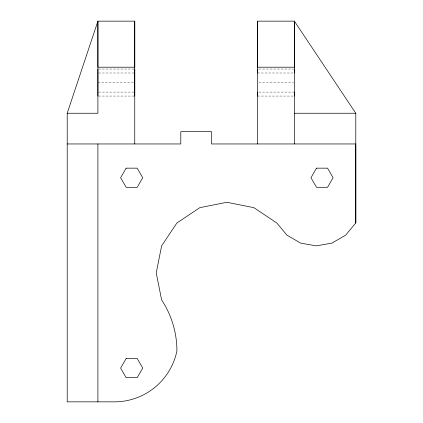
<?xml version="1.0" encoding="UTF-8"?>
<svg xmlns="http://www.w3.org/2000/svg" width="423" height="423" viewBox="0 0 423 423"><rect width="100%" height="100%" fill="white"/><g stroke="black" fill="none" stroke-linecap="round" stroke-linejoin="round"><path stroke-width="0.32" stroke-dasharray="2.12 1.59" d="M98.564 69.044L134.086 69.044M258.871 69.044L293.736 69.044M98.564 72.999L134.086 72.999M257.554 72.999L293.736 72.999M97.903 82.554L134.086 82.554M258.871 82.554L293.736 82.554M98.564 92.103L134.086 92.103M258.871 92.103L293.736 92.103M98.564 96.063L134.747 96.063M257.554 96.063L293.736 96.063"/><path stroke-width="0.63" d="M97.903 96.063L97.903 69.044M134.747 96.063L134.747 69.044M134.747 21.15L134.747 67.204L97.903 67.204L97.903 21.15L134.747 21.15L134.747 143.957M257.554 143.957L257.554 21.15L294.392 21.15L355.796 113.253L355.796 222.974L345.639 235.156L331.912 243.114L316.288 245.879L300.668 243.114L286.942 235.156L276.785 222.974L253.874 207.667L226.85 202.289L199.83 207.667L176.92 222.974L161.612 245.879L156.235 272.904L161.612 299.928A92.489 92.489 0 0 1 176.92 350.889A63.82 63.82 0 0 1 114.406 401.85L67.204 401.85L67.204 113.253L97.903 21.15L97.903 113.253L67.204 113.253M294.392 143.957L294.392 21.15L294.392 67.204L257.554 67.204L257.554 21.15M294.392 113.253L355.796 113.253M67.204 143.957L180.801 143.957L180.801 131.675L211.5 131.675L211.5 143.957L355.796 143.957L355.796 222.974M294.392 69.044L294.392 72.999M294.392 92.103L294.392 96.063M257.554 69.044L257.554 72.999M257.554 92.103L257.554 96.063M97.903 143.957L97.903 401.85M126.149 168.158L120.624 177.729L126.149 187.299L137.2 187.299L142.731 177.729L137.2 168.158L126.149 168.158M126.149 358.508L120.624 368.079L126.149 377.649L137.2 377.649L142.731 368.079L137.2 358.508L126.149 358.508M316.499 168.158L310.974 177.729L316.499 187.299L327.55 187.299L333.081 177.729L327.55 168.158L316.499 168.158"/></g></svg>
